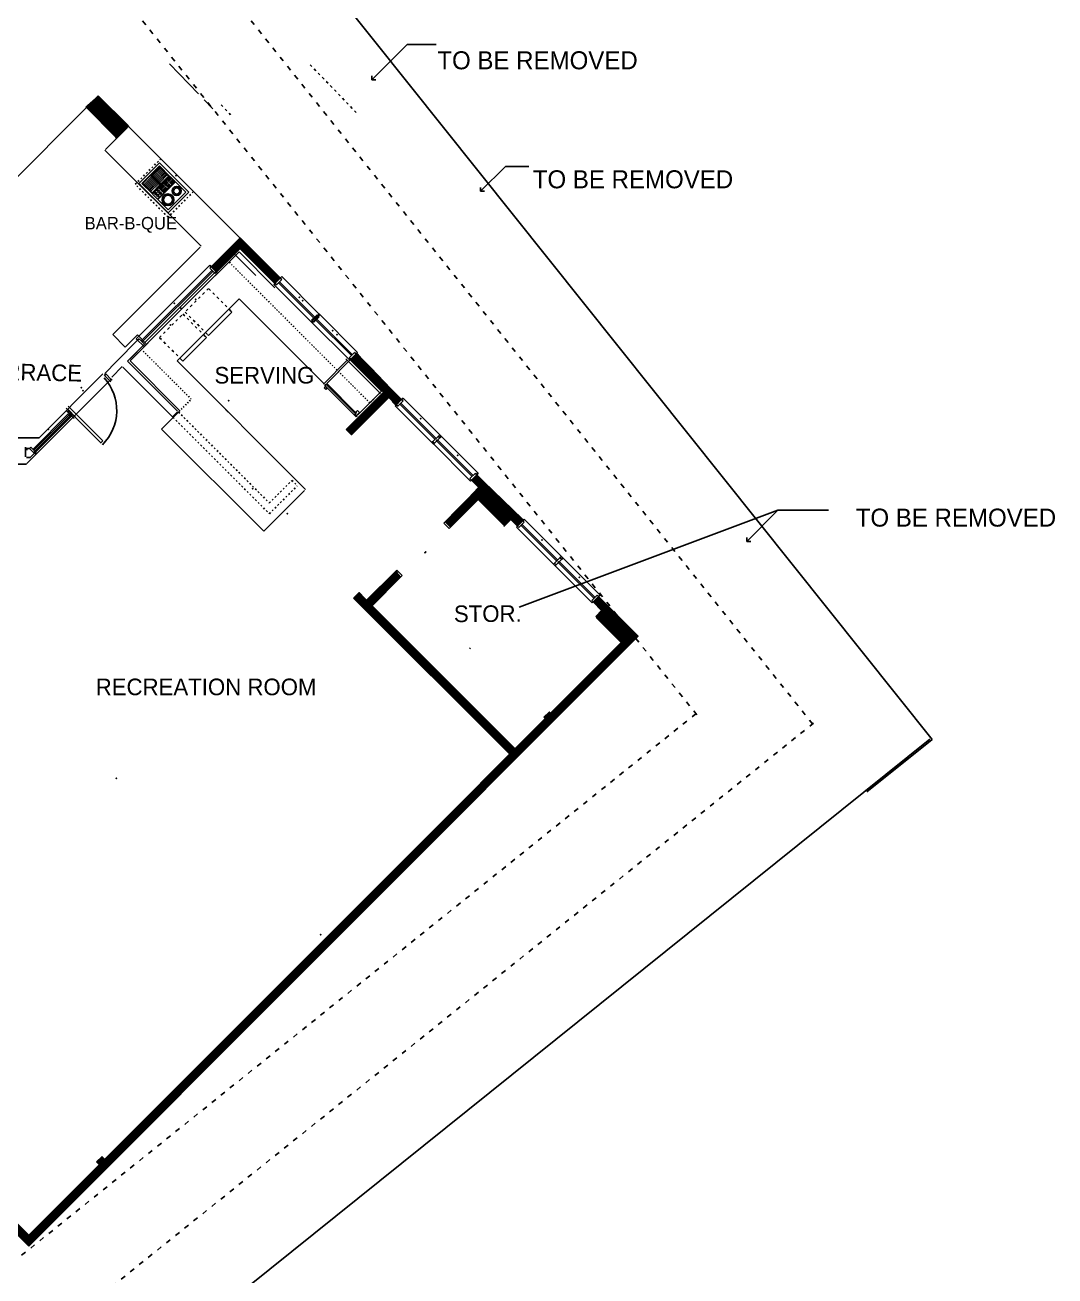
# Model space of a CAD drawing. Extents: x -92740 to -63661, y -15771 to -4391.
# Drawn here: x -76299 to -75554, y -7020 to -6116 of the extents above; entities that cross this region are included whole.
import ezdxf
from ezdxf.enums import TextEntityAlignment as Align

# ---------------------------------------------------------------- set-up
doc = ezdxf.new("R2010")
doc.units = 0
doc.header["$MEASUREMENT"] = 0
doc.linetypes.add('Dashed', pattern=[1, 0.3, -0.4, 0.3])
for name, color, linetype in [('1NOTES', 2, 'Continuous'), ('2NOTES', 1, 'Continuous'), ('B1NOTES', 2, 'Continuous'), ('B1PF', 5, 'Continuous'), ('B1WALLFILL', 1, 'Continuous'), ('B2WALLFILL', 1, 'Continuous'), ('B2WINDOWS', 5, 'Continuous'), ('EXCABINETS', 8, 'Continuous'), ('EXDOORS', 3, 'Continuous'), ('EXPF', 5, 'Continuous'), ('EXWALLS', 1, 'Continuous'), ('EXWINDOW', 5, 'Continuous'), ('NEWALLS1', 1, 'Continuous'), ('NEWINDOW1', 5, 'Continuous'), ('PROPERTY LINES', 1, 'Continuous'), ('SETBACKS', 13, 'Continuous')]:
    doc.layers.add(name, color=color, linetype=linetype)
doc.styles.add('DCADTXTSTYLE1', font='AVG_TP')
doc.linetypes.add('PROPLINE', pattern='A,0,-1,[5,NGUYEN AD.shx,S=0.003774,R=0,X=-1,Y=0],0', length=1)
pattern_1 = [(45, (0, 0), (-0.11048543456, 0.11048543456), []), (-45, (0, 0), (0.11048543456, 0.11048543456), [])]

# ---------------------------------------------------------------- blocks, each defined once
blk = doc.blocks.new('BIKF2-9')
at = {"color": 5, "linetype": 'Continuous', "ltscale": 2}
for p, q in [((15, -2), (-15, -2)), ((-15, -2), (-15, -23)), ((-3, -3.5), (-13.5, -3.5)), ((-13.5, -3.5), (-13.5, -21.5)), ((-3.5, -4), (-13, -4)), ((-13, -4), (-13, -12)), ((-12.5, -11.5), (-12.5, -4.5)), ((-11.75, -4.5), (-11.75, -11.5)), ((-10.75, -4.5), (-10.75, -11.5)), ((-9.75, -4.5), (-9.75, -11.5)), ((-8.75, -4.5), (-8.75, -11.5)), ((-7.75, -4.5), (-7.75, -11.5)), ((-6.75, -4.5), (-6.75, -11.5)), ((-5.75, -4.5), (-5.75, -11.5)), ((-4.75, -4.5), (-4.75, -11.5)), ((-3.5, -12), (-3.5, -4)), ((-3, -21.5), (-3, -3.5)), ((2.5, -3.5), (-2.5, -3.5)), ((-2.5, -3.5), (-2.5, -14.5)), ((-2, -7), (-2, -4)), ((-2, -10.5), (-2, -7.5)), ((-1.5, -7), (-1.5, -4)), ((-1.5, -10.5), (-1.5, -7.5)), ((-1, -7), (-1, -4)), ((-1, -10.5), (-1, -7.5)), ((-0.5, -7), (-0.5, -4)), ((-0.5, -10.5), (-0.5, -7.5)), ((0.5, -7), (0.5, -4)), ((0.5, -10.5), (0.5, -7.5)), ((1, -7), (1, -4)), ((1, -10.5), (1, -7.5)), ((1.5, -7), (1.5, -4)), ((1.5, -10.5), (1.5, -7.5)), ((2, -7), (2, -4)), ((2, -10.5), (2, -7.5)), ((2.5, -14.5), (2.5, -3.5)), ((13.5, -3.5), (3, -3.5)), ((3, -3.5), (3, -21.5)), ((13.5, -21.5), (13.5, -3.5)), ((15, -23), (15, -2)), ((-3, -12.5), (-13.5, -12.5)), ((-13, -12), (-3.5, -12)), ((-3.5, -13), (-13, -13)), ((-13, -13), (-13, -21)), ((-11.75, -13.5), (-11.75, -20.5)), ((-10.75, -13.5), (-10.75, -20.5)), ((-9.75, -13.5), (-9.75, -20.5)), ((-8.75, -13.5), (-8.75, -20.5)), ((-7.75, -13.5), (-7.75, -20.5)), ((-6.75, -13.5), (-6.75, -20.5)), ((-5.75, -13.5), (-5.75, -20.5)), ((-4.75, -13.5), (-4.75, -20.5)), ((-3.5, -21), (-3.5, -13)), ((-2.5, -14.5), (2.5, -14.5)), ((2.5, -15), (-2.5, -15)), ((-2.5, -15), (-2.5, -21.5)), ((-2, -14), (-2, -11)), ((-1.5, -14), (-1.5, -11)), ((-1, -14), (-1, -11)), ((-0.5, -14), (-0.5, -11)), ((0.5, -14), (0.5, -11)), ((1, -14), (1, -11)), ((1.5, -14), (1.5, -11)), ((2, -14), (2, -11)), ((2.5, -21.5), (2.5, -15)), ((-15, -23), (15, -23)), ((-13.5, -21.5), (-3, -21.5)), ((-13, -21), (-3.5, -21)), ((-2.5, -21.5), (2.5, -21.5)), ((3, -21.5), (13.5, -21.5))]:
    blk.add_line(p, q, dxfattribs=at)
for centre, radius in [((8.25, -7.5), 3.25), ((8.25, -7.5), 2.25), ((-1, -17), 0.707), ((1, -17), 0.707), ((8.25, -16.5), 4.25), ((8.25, -16.5), 3.25), ((-1, -19.5), 0.707), ((1, -19.5), 0.707)]:
    blk.add_circle(centre, radius, dxfattribs=at)
blk.add_point((0, 0), dxfattribs=at)

msp = doc.modelspace()

# ---------------------------------------------------------------- hatches: boundary and pattern name
at = {"layer": 'B1WALLFILL', "linetype": 'Continuous', "ltscale": 12}
h = msp.add_hatch(dxfattribs=at)
h.set_pattern_fill('ansi37', color=1, scale=0.15625, style=0, pattern_type=2)
h.set_pattern_definition(pattern_1)
h.paths.add_polyline_path([(-76245.9, -6167.57), (-76254.9, -6175.54), (-76232.89, -6197.55), (-76223.9, -6189.57)], flags=0)
h = msp.add_hatch(dxfattribs=at)
h.set_pattern_fill('ansi37', color=1, scale=0.15625, style=0, pattern_type=2)
h.set_pattern_definition(pattern_1)
h.paths.add_polyline_path([(-76114.33, -6299.23), (-76143.36, -6270.11), (-76164.3, -6291.05), (-76160.41, -6294.94), (-76143.22, -6277.75), (-76117.9, -6303.07)], flags=0)
h = msp.add_hatch(dxfattribs=at)
h.set_pattern_fill('ansi37', color=1, scale=0.15625, style=0, pattern_type=2)
h.set_pattern_definition(pattern_1)
h.paths.add_polyline_path([(-76164.3, -6291.05), (-76161.15, -6294.82)], flags=0)
h = msp.add_hatch(dxfattribs=at)
h.set_pattern_fill('ansi37', color=1, scale=0.15625, style=0, pattern_type=2)
h.set_pattern_definition(pattern_1)
h.paths.add_polyline_path([(-76164.3, -6291.05), (-76161.15, -6294.82)], flags=0)
h = msp.add_hatch(dxfattribs=at)
h.set_pattern_fill('ansi37', color=1, scale=0.15625, style=0, pattern_type=2)
h.set_pattern_definition(pattern_1)
h.paths.add_polyline_path([(-76218.36, -6345.11), (-76176.36, -6310.89)], flags=0)
h = msp.add_hatch(dxfattribs=at)
h.set_pattern_fill('ansi37', color=1, scale=0.15625, style=0, pattern_type=2)
h.set_pattern_definition(pattern_1)
h.paths.add_polyline_path([(-76058.97, -6353.54), (-76063.39, -6357.96), (-76039.64, -6381.7), (-76066.64, -6408.7), (-76062.75, -6412.59), (-76035.75, -6385.59), (-76030.83, -6391.22), (-76026.79, -6387.18)], flags=0)
h = msp.add_hatch(dxfattribs=at)
h.set_pattern_fill('ansi37', color=1, scale=0.15625, style=0, pattern_type=2)
h.set_pattern_definition(pattern_1)
h.paths.add_polyline_path([(-75972.2, -6441.37), (-75938.42, -6474.08), (-75942.84, -6478.5), (-75947.63, -6473.71), (-75952.23, -6478.31), (-75974.69, -6455.85), (-75970.55, -6450.8), (-75976.09, -6445.26)], flags=0)
h = msp.add_hatch(dxfattribs=at)
h.set_pattern_fill('ansi37', color=1, scale=0.15625, style=0, pattern_type=2)
h.set_pattern_definition(pattern_1)
h.paths.add_polyline_path([(-75995.05, -6475.3), (-75991.16, -6479.18), (-75971.47, -6459.5), (-75974.37, -6455.56), (-75970.85, -6450.49)], flags=0)
h = msp.add_hatch(dxfattribs=at)
h.set_pattern_fill('ansi37', color=1, scale=0.15625, style=0, pattern_type=2)
h.set_pattern_definition(pattern_1)
h.paths.add_polyline_path([(-76342.01, -6945.73), (-76345.63, -6949.35), (-76343.38, -6952.1), (-76351.65, -6960.37), (-76330.52, -6981.46), (-76322.02, -6972.96), (-76296.16, -6998.82), (-75855.45, -6558.12), (-75884.21, -6529.36), (-75888.09, -6533.25), (-75881.96, -6539.39), (-75886.27, -6543.7), (-75867.82, -6562.71), (-75944.54, -6639.43), (-76047.97, -6536), (-76027.28, -6515.31), (-76030.64, -6510.89), (-76051.86, -6532.11), (-76057.25, -6526.42), (-76061.14, -6530.31), (-76061.29, -6530.46), (-75948.43, -6643.32), (-76296.16, -6991.04)], flags=0)
at = {"layer": 'B2WALLFILL', "linetype": 'Continuous', "ltscale": 12}
h = msp.add_hatch(dxfattribs=at)
h.set_pattern_fill('ansi37', color=1, scale=0.15625, style=0, pattern_type=2)
h.set_pattern_definition(pattern_1)
h.paths.add_polyline_path([(-76341.71, -6945.43), (-76345.63, -6949.35), (-76343.38, -6952.1), (-76351.65, -6960.37), (-76330.52, -6981.46), (-76322.02, -6972.96), (-76296.16, -6998.82), (-75855.45, -6558.12), (-75884.21, -6529.36), (-75888.09, -6533.25), (-75881.96, -6539.39), (-75886.27, -6543.7), (-75867.82, -6562.71), (-75918.78, -6613.67), (-75919.83, -6612.62), (-75923.72, -6616.51), (-75922.67, -6617.56), (-76241.23, -6936.12), (-76243.28, -6934.07), (-76247.17, -6937.96), (-76245.12, -6940.01), (-76296.16, -6991.04)], flags=0)

# ---------------------------------------------------------------- linework, layer by layer
at = {"layer": 'B1NOTES', "color": 2, "linetype": 'Continuous', "ltscale": 12}
for p, q in [((-76022.5, -6130.5), (-76048, -6156)), ((-76001.5, -6130.5), (-76022.5, -6130.5)), ((-75951.5, -6218.5), (-75969.5, -6236.5)), ((-75934.5, -6218.5), (-75951.5, -6218.5)), ((-75754.5, -6467), (-75941.5, -6537)), ((-75754.5, -6467), (-75777, -6489.5)), ((-75718, -6467), (-75754.5, -6467))]:
    msp.add_line(p, q, dxfattribs=at)
at = {"layer": 'B1NOTES', "color": 1, "linetype": 'Continuous', "ltscale": 12}
for p, q in [((-76048, -6156), (-76048, -6153.17)), ((-76048, -6156), (-76045.17, -6156)), ((-75969.5, -6236.5), (-75969.5, -6233.67)), ((-75969.5, -6236.5), (-75966.67, -6236.5)), ((-75777, -6489.5), (-75777, -6486.67)), ((-75777, -6489.5), (-75774.17, -6489.5))]:
    msp.add_line(p, q, dxfattribs=at)
at = {"layer": 'B1PF', "color": 5, "linetype": 'Dashed', "ltscale": 4}
for p, q in [((-76219.16, -6231.49), (-76200.77, -6213.11)), ((-76195.47, -6255.18), (-76219.16, -6231.49)), ((-76177.09, -6236.79), (-76195.47, -6255.18))]:
    msp.add_line(p, q, dxfattribs=at)
at = {"layer": 'B1PF', "color": 5, "linetype": 'Dashed', "ltscale": 6}
for p, q in [((-76166.21, -6306.79), (-76183.18, -6323.76)), ((-76149.94, -6323.05), (-76166.21, -6306.79)), ((-76201.68, -6342.26), (-76184.71, -6325.29)), ((-76184.71, -6325.29), (-76168.44, -6341.55)), ((-76183.18, -6323.76), (-76166.91, -6340.02)), ((-76185.41, -6358.52), (-76201.68, -6342.26))]:
    msp.add_line(p, q, dxfattribs=at)
at = {"layer": 'B1PF', "color": 5, "linetype": 'Continuous', "ltscale": 2.0004}
for p, q in [((-76166.21, -6340.73), (-76149.24, -6323.76)), ((-76149.24, -6323.76), (-76149.94, -6323.05)), ((-76167.74, -6342.26), (-76184.71, -6359.23)), ((-76168.44, -6341.55), (-76167.74, -6342.26)), ((-76166.91, -6340.02), (-76166.21, -6340.73)), ((-76184.71, -6359.23), (-76185.41, -6358.52)), ((-75976.71, -6567.23), (-75977.41, -6566.52))]:
    msp.add_line(p, q, dxfattribs=at)
at = {"layer": 'B1PF', "color": 5, "linetype": 'Continuous', "ltscale": 12}
for p, q in [((-76080.76, -6375.41), (-76063.79, -6358.44)), ((-76063.79, -6358.44), (-76041.16, -6381.07)), ((-76081.46, -6377.54), (-76082.52, -6378.6)), ((-76082.52, -6378.6), (-76081.46, -6379.66)), ((-76082.17, -6376.83), (-76081.29, -6375.94)), ((-76059.54, -6399.46), (-76082.17, -6376.83)), ((-76081.46, -6379.66), (-76080.4, -6378.6)), ((-76081.29, -6375.94), (-76059.98, -6397.25)), ((-76080.76, -6375.41), (-76059.9, -6396.27)), ((-76080.05, -6376.12), (-76080.58, -6376.65)), ((-76041.16, -6381.07), (-76058.13, -6398.04)), ((-76059.54, -6395.92), (-76060.25, -6398.04)), ((-76060.25, -6398.04), (-76059.54, -6398.75)), ((-76058.48, -6394.86), (-76059.54, -6395.92)), ((-76059.54, -6398.75), (-76057.07, -6396.27)), ((-76058.66, -6398.57), (-76059.54, -6399.46)), ((-76059.01, -6398.22), (-76058.66, -6398.57)), ((-76057.07, -6396.27), (-76058.48, -6394.86)), ((-76058.48, -6397.69), (-76058.13, -6398.04))]:
    msp.add_line(p, q, dxfattribs=at)
at = {"layer": 'B1PF', "color": 5, "linetype": 'Continuous', "ltscale": 2.0004}
for p in [(-76175.4, -6314.57), (-76193.9, -6333.07), (-76109.32, -6469.62)]:
    msp.add_point(p, dxfattribs=at)
at = {"layer": 'B1PF', "color": 5, "linetype": 'Continuous', "ltscale": 2}
for p in [(-76051.76, -6369.05), (-76134.17, -6451.45)]:
    msp.add_point(p, dxfattribs=at)
at = {"layer": 'B1WALLFILL', "color": 1, "linetype": 'Continuous', "ltscale": 12}
msp.add_line((-76132.01, -6297.46), (-76147.47, -6282), dxfattribs=at)
at = {"layer": 'B2WINDOWS', "color": 5, "linetype": 'Continuous', "ltscale": 12}
for p, q in [((-76113.27, -6300.29), (-76117.16, -6304.18)), ((-76114.33, -6299.23), (-76113.27, -6298.17)), ((-76113.27, -6300.29), (-76114.33, -6299.23)), ((-76113.27, -6298.17), (-76085.63, -6325.81)), ((-76118.22, -6303.12), (-76118.93, -6303.83)), ((-76118.93, -6303.83), (-76091.29, -6331.47)), ((-76117.16, -6304.18), (-76118.22, -6303.12)), ((-76115.57, -6302.59), (-76090.05, -6328.11)), ((-76114.86, -6301.89), (-76089.35, -6327.4)), ((-76087.76, -6325.81), (-76091.65, -6329.7)), ((-76086.25, -6327.32), (-76090.14, -6331.21)), ((-76087.76, -6325.81), (-76086.7, -6326.87)), ((-76087.31, -6326.26), (-76086.25, -6325.19)), ((-76086.25, -6327.32), (-76087.31, -6326.26)), ((-76086.7, -6326.87), (-76085.63, -6325.81)), ((-76086.25, -6325.19), (-76058.44, -6353.01)), ((-76091.2, -6330.14), (-76091.91, -6330.85)), ((-76091.91, -6330.85), (-76064.09, -6358.67)), ((-76091.65, -6329.7), (-76090.58, -6330.76)), ((-76090.58, -6330.76), (-76091.29, -6331.47)), ((-76090.14, -6331.21), (-76091.2, -6330.14)), ((-76088.55, -6329.61), (-76062.86, -6355.31)), ((-76087.84, -6328.91), (-76062.15, -6354.6)), ((-76060.56, -6353.01), (-76064.45, -6356.9)), ((-76060.56, -6353.01), (-76059.5, -6354.07)), ((-76059.5, -6354.07), (-76058.44, -6353.01)), ((-76064.45, -6356.9), (-76063.39, -6357.96)), ((-76063.39, -6357.96), (-76064.09, -6358.67)), ((-76030.48, -6390.87), (-76031.18, -6391.57)), ((-76031.18, -6391.57), (-76003.55, -6419.21)), ((-76029.42, -6391.93), (-76030.48, -6390.87)), ((-76025.53, -6388.04), (-76029.42, -6391.93)), ((-76027.83, -6390.34), (-76002.31, -6415.85)), ((-76027.12, -6389.63), (-76001.6, -6415.14)), ((-76026.59, -6386.98), (-76025.53, -6385.92)), ((-76025.53, -6388.04), (-76026.59, -6386.98)), ((-76025.53, -6385.92), (-75997.89, -6413.55)), ((-76244.12, -6418.35), (-76269.16, -6393.31)), ((-76242.7, -6416.94), (-76267.75, -6391.89)), ((-76244.36, -6418.59), (-76242.7, -6416.94)), ((-76003.9, -6417.44), (-76004.61, -6418.15)), ((-76004.61, -6418.15), (-75976.79, -6445.97)), ((-76000.01, -6413.55), (-76003.9, -6417.44)), ((-76003.9, -6417.44), (-76002.84, -6418.5)), ((-76002.84, -6418.5), (-76003.9, -6417.44)), ((-76002.84, -6418.5), (-76003.55, -6419.21)), ((-75998.95, -6414.61), (-76002.84, -6418.5)), ((-76001.25, -6416.91), (-75975.56, -6442.61)), ((-76000.54, -6416.2), (-75974.85, -6441.9)), ((-76000.01, -6413.55), (-75998.95, -6412.49)), ((-76000.01, -6413.55), (-75998.95, -6414.61)), ((-75998.95, -6414.61), (-76000.01, -6413.55)), ((-75998.95, -6412.49), (-75971.14, -6440.31)), ((-75998.95, -6414.61), (-75997.89, -6413.55)), ((-75973.26, -6440.31), (-75977.15, -6444.2)), ((-75977.15, -6444.2), (-75976.09, -6445.26)), ((-75976.09, -6445.26), (-75976.79, -6445.97)), ((-75973.26, -6440.31), (-75972.2, -6441.37)), ((-75972.2, -6441.37), (-75971.14, -6440.31)), ((-75942.84, -6478.5), (-75943.55, -6479.21)), ((-75943.55, -6479.21), (-75915.65, -6507.11)), ((-75941.78, -6479.56), (-75942.84, -6478.5)), ((-75937.89, -6475.68), (-75941.78, -6479.56)), ((-75940.19, -6477.97), (-75914.41, -6503.75)), ((-75939.48, -6477.27), (-75913.7, -6503.05)), ((-75938.95, -6474.61), (-75937.89, -6473.55)), ((-75937.89, -6475.68), (-75938.95, -6474.61)), ((-75937.89, -6473.55), (-75909.99, -6501.46)), ((-75916, -6505.35), (-75916.71, -6506.05)), ((-75916.71, -6506.05), (-75888.8, -6533.96)), ((-75912.11, -6501.46), (-75916, -6505.35)), ((-75916, -6505.35), (-75914.94, -6506.41)), ((-75914.94, -6506.41), (-75916, -6505.35)), ((-75914.94, -6506.41), (-75915.65, -6507.11)), ((-75911.05, -6502.52), (-75914.94, -6506.41)), ((-75913.35, -6504.81), (-75887.56, -6530.6)), ((-75912.64, -6504.11), (-75886.86, -6529.89)), ((-75912.11, -6501.46), (-75911.05, -6500.4)), ((-75912.11, -6501.46), (-75911.05, -6502.52)), ((-75911.05, -6502.52), (-75912.11, -6501.46)), ((-75911.05, -6500.4), (-75883.14, -6528.3)), ((-75911.05, -6502.52), (-75909.99, -6501.46)), ((-75885.27, -6528.3), (-75889.16, -6532.19)), ((-75889.16, -6532.19), (-75888.09, -6533.25)), ((-75888.09, -6533.25), (-75888.8, -6533.96)), ((-75885.27, -6528.3), (-75884.21, -6529.36)), ((-75884.21, -6529.36), (-75883.14, -6528.3))]:
    msp.add_line(p, q, dxfattribs=at)
msp.add_arc((-76267.28, -6394.9), 34.75, 314.44375, 402.73205, dxfattribs=at)
for p in [(-76100.51, -6313.05), (-76098.09, -6315.47), (-76089.68, -6328.59), (-76076.44, -6337.13), (-76073.4, -6340.16), (-76012.77, -6400.8), (-76001.27, -6416.54), (-75986.1, -6427.46), (-75925, -6488.57), (-75913.17, -6504.35), (-75898.16, -6515.41)]:
    msp.add_point(p, dxfattribs=at)
at = {"layer": 'EXCABINETS', "color": 3, "linetype": 'Continuous', "ltscale": 12}
for p, q in [((-76225.13, -6190.66), (-76240.72, -6206.25)), ((-76224.08, -6189.72), (-76143.82, -6269.98)), ((-76241.05, -6206.69), (-76171.54, -6276.2)), ((-76161.4, -6297.57), (-76144.15, -6280.32)), ((-76144.15, -6280.32), (-76118.15, -6306.32)), ((-76188.96, -6359.07), (-76144.15, -6314.26)), ((-76144.15, -6314.26), (-76082.62, -6375.79)), ((-76222.9, -6359.07), (-76209.9, -6346.07)), ((-76186.9, -6395.07), (-76222.9, -6359.07)), ((-76095.99, -6452.03), (-76188.96, -6359.07)), ((-76083.15, -6375.82), (-76065.9, -6358.57)), ((-76066.9, -6357.57), (-76041.9, -6382.57)), ((-76200.15, -6408.32), (-76187.4, -6395.57)), ((-76153.93, -6394.1), (-76151.93, -6396.1)), ((-76126.22, -6482.25), (-76200.15, -6408.32)), ((-76096.72, -6452.75), (-76126.22, -6482.25))]:
    msp.add_line(p, q, dxfattribs=at)
at = {"layer": 'EXCABINETS', "color": 5, "linetype": 'Dashed', "ltscale": 3}
for p, q in [((-76049.53, -6389.44), (-76151.15, -6287.82)), ((-76178.65, -6386.82), (-76214.9, -6350.57)), ((-76042.28, -6382.19), (-76049.53, -6389.44)), ((-76187.4, -6395.57), (-76179.4, -6387.57))]:
    msp.add_line(p, q, dxfattribs=at)
at = {"layer": 'EXCABINETS', "color": 3, "linetype": 'Continuous', "ltscale": 12}
for p in [(-76215.63, -6231.73), (-76186.33, -6320.92)]:
    msp.add_point(p, dxfattribs=at)
at = {"layer": 'EXDOORS', "color": 3, "linetype": 'Continuous', "ltscale": 12}
for p, q in [((-76235.4, -6340.07), (-76172.15, -6276.82)), ((-76226.4, -6349.07), (-76235.4, -6340.07)), ((-76217.65, -6340.32), (-76226.4, -6349.07)), ((-76211.4, -6346.57), (-76217.65, -6340.32)), ((-75995.05, -6475.3), (-75996.11, -6476.36)), ((-75996.11, -6476.36), (-75992.22, -6480.25)), ((-75991.16, -6479.18), (-75992.22, -6480.25)), ((-76031.17, -6511.42), (-76030.11, -6510.36)), ((-76030.11, -6510.36), (-76026.22, -6514.25)), ((-76027.28, -6515.31), (-76026.22, -6514.25))]:
    msp.add_line(p, q, dxfattribs=at)
at = {"layer": 'EXDOORS', "color": 5, "linetype": 'Continuous', "ltscale": 12}
for p, q in [((-76292.13, -6425.99), (-76295.28, -6429.14)), ((-76297.9, -6429.02), (-76294.9, -6429.02))]:
    msp.add_line(p, q, dxfattribs=at)
at = {"layer": 'EXDOORS', "color": 3, "linetype": 'Continuous', "ltscale": 12}
msp.add_point((-76009.22, -6497.25), dxfattribs=at)
at = {"layer": 'EXWALLS', "color": 1, "linetype": 'Continuous', "ltscale": 6}
for p, q in [((-76173.42, -6166.2), (-76194.38, -6144.36)), ((-76163.11, -6176.94), (-76169.35, -6170.44))]:
    msp.add_line(p, q, dxfattribs=at)
at = {"layer": 'EXWALLS', "color": 8, "linetype": 'Dashed', "ltscale": 6}
msp.add_line((-76059.43, -6179.66), (-76092.7, -6145), dxfattribs=at)
at = {"layer": 'EXWALLS', "color": 5, "linetype": 'Dashed', "ltscale": 6}
msp.add_line((-76157.09, -6174.03), (-76150.22, -6181.18), dxfattribs=at)
at = {"layer": 'EXWINDOW', "color": 5, "linetype": 'Continuous', "ltscale": 12}
for p in [(-76151.68, -6387.88), (-76232.89, -6660.66)]:
    msp.add_point(p, dxfattribs=at)
at = {"layer": 'NEWALLS1', "color": 1, "linetype": 'Continuous', "ltscale": 12}
for p, q in [((-76245.9, -6167.57), (-76356.4, -6278.07)), ((-76224.4, -6189.07), (-76245.9, -6167.57)), ((-76232.89, -6197.55), (-76254.9, -6175.54)), ((-76224.4, -6189.07), (-76233.4, -6198.07)), ((-76164.3, -6291.05), (-76143.36, -6270.11)), ((-76113.65, -6299.82), (-76143.36, -6270.11)), ((-76160.41, -6294.94), (-76143.41, -6277.94)), ((-76118.22, -6303.12), (-76143.56, -6277.78)), ((-76164.3, -6291.05), (-76160.41, -6294.94)), ((-76118.22, -6303.12), (-76114.33, -6299.23)), ((-76091.2, -6330.14), (-76087.31, -6326.26)), ((-76090.58, -6330.76), (-76086.7, -6326.87)), ((-76087.31, -6326.26), (-76086.7, -6326.87)), ((-76091.2, -6330.14), (-76090.58, -6330.76)), ((-76232.5, -6359.25), (-76217.42, -6344.17)), ((-76217.42, -6344.17), (-76213.53, -6348.06)), ((-76224.72, -6359.25), (-76213.53, -6348.06)), ((-76212.18, -6346.78), (-76223.18, -6357.78)), ((-76063.39, -6357.96), (-76059.5, -6354.07)), ((-76026.59, -6386.98), (-76059.5, -6354.07)), ((-76241.25, -6368.16), (-76232.42, -6359.33)), ((-76236.11, -6370.8), (-76228.53, -6363.22)), ((-76191.79, -6399.96), (-76228.21, -6363.54)), ((-76188.65, -6395.32), (-76224.72, -6359.25)), ((-76039.64, -6381.7), (-76063.39, -6357.96)), ((-76240.37, -6368.54), (-76241.43, -6369.6)), ((-76241.43, -6369.6), (-76237.54, -6373.49)), ((-76240.37, -6368.54), (-76236.48, -6372.42)), ((-76236.48, -6372.42), (-76237.54, -6373.49)), ((-76039.64, -6381.7), (-76066.64, -6408.7)), ((-76035.75, -6385.59), (-76062.75, -6412.59)), ((-76030.48, -6390.87), (-76035.75, -6385.59)), ((-76030.48, -6390.87), (-76026.59, -6386.98)), ((-76266.88, -6395.05), (-76267.95, -6396.11)), ((-76267.95, -6396.11), (-76264.06, -6400)), ((-76266.88, -6395.05), (-76263, -6398.94)), ((-76265.76, -6397.21), (-76266.82, -6398.27)), ((-76265.65, -6397.32), (-76266.71, -6398.38)), ((-76263, -6398.94), (-76264.06, -6400)), ((-76192.25, -6399.5), (-76188.61, -6395.86)), ((-76062.75, -6412.59), (-76066.64, -6408.7)), ((-76003.9, -6417.44), (-76000.01, -6413.55)), ((-76003.9, -6417.44), (-76002.84, -6418.5)), ((-76002.84, -6418.5), (-75998.95, -6414.61)), ((-76000.01, -6413.55), (-75998.95, -6414.61)), ((-75976.09, -6445.26), (-75972.2, -6441.37)), ((-75970.55, -6450.8), (-75976.09, -6445.26)), ((-75938.95, -6474.61), (-75972.2, -6441.37)), ((-75970.55, -6450.8), (-75975.66, -6455.91)), ((-75975.66, -6455.91), (-75995.05, -6475.3)), ((-75971.77, -6459.8), (-75991.16, -6479.18)), ((-75952.23, -6478.31), (-75971.26, -6459.28)), ((-75991.16, -6479.18), (-75995.05, -6475.3)), ((-75947.63, -6473.71), (-75952.74, -6478.82)), ((-75942.84, -6478.5), (-75947.63, -6473.71)), ((-75942.84, -6478.5), (-75938.95, -6474.61)), ((-75916, -6505.35), (-75912.11, -6501.46)), ((-75916, -6505.35), (-75914.94, -6506.41)), ((-75914.94, -6506.41), (-75911.05, -6502.52)), ((-75912.11, -6501.46), (-75911.05, -6502.52)), ((-76031.17, -6511.42), (-76051.86, -6532.11)), ((-76027.28, -6515.31), (-76047.97, -6536)), ((-76027.28, -6515.31), (-76031.17, -6511.42)), ((-76061.14, -6530.31), (-76057.25, -6526.42)), ((-76057.4, -6526.57), (-76051.86, -6532.11)), ((-76061.29, -6530.46), (-75948.43, -6643.32)), ((-76047.97, -6536), (-75944.54, -6639.43)), ((-75888.09, -6533.25), (-75884.21, -6529.36)), ((-75881.96, -6539.39), (-75888.09, -6533.25)), ((-75855.45, -6558.12), (-75884.21, -6529.36)), ((-75881.96, -6539.39), (-75886.27, -6543.7)), ((-75867.82, -6562.71), (-75885.94, -6544.6)), ((-76296.16, -6998.82), (-75855.45, -6558.12)), ((-75944.54, -6639.43), (-75867.82, -6562.71)), ((-76296.16, -6991.04), (-75948.43, -6643.32)), ((-76341.74, -6945.46), (-76296.16, -6991.04)), ((-76321.77, -6973.21), (-76296.16, -6998.82))]:
    msp.add_line(p, q, dxfattribs=at)
at = {"layer": 'NEWALLS1', "color": 9, "linetype": 'Dashed', "ltscale": 4}
for p, q in [((-76191.79, -6399.96), (-76122.2, -6469.54)), ((-76187.9, -6396.07), (-76122.2, -6461.77)), ((-76122.2, -6461.77), (-76105.88, -6445.45)), ((-76105.88, -6445.45), (-76101.99, -6449.33)), ((-76122.2, -6469.54), (-76101.99, -6449.33))]:
    msp.add_line(p, q, dxfattribs=at)
at = {"layer": 'NEWALLS1', "color": 5, "linetype": 'Continuous', "ltscale": 12}
for p, q in [((-76298.4, -6422.52), (-76294.9, -6422.52)), ((-76298.4, -6423.02), (-76297.18, -6423.02)), ((-76298.4, -6423.02), (-76298.4, -6428.52)), ((-76295.73, -6422.4), (-76291.84, -6426.28))]:
    msp.add_line(p, q, dxfattribs=at)
at = {"layer": 'NEWALLS1', "color": 1, "linetype": 'Continuous', "ltscale": 12}
for p in [(-76009.61, -6497.64), (-76085.12, -6773.67)]:
    msp.add_point(p, dxfattribs=at)
at = {"layer": 'NEWINDOW1', "color": 5, "linetype": 'Continuous', "ltscale": 12}
for p, q in [((-76218.48, -6343.11), (-76165.36, -6289.99)), ((-76164.3, -6291.05), (-76165.36, -6289.99)), ((-76165.36, -6292.11), (-76164.3, -6291.05)), ((-76165.36, -6292.11), (-76161.47, -6296)), ((-76214.77, -6344.7), (-76163.77, -6293.7)), ((-76214.06, -6345.41), (-76163.06, -6294.41)), ((-76212.82, -6348.76), (-76159.7, -6295.64)), ((-76211.9, -6345.57), (-76161.15, -6294.82)), ((-76161.47, -6296), (-76160.41, -6294.94)), ((-76160.41, -6294.94), (-76159.7, -6295.64)), ((-76217.42, -6344.17), (-76218.48, -6343.11)), ((-76216.36, -6343.11), (-76217.42, -6344.17)), ((-76216.36, -6343.11), (-76212.47, -6347)), ((-76212.47, -6347), (-76213.53, -6348.06)), ((-76213.53, -6348.06), (-76212.82, -6348.76)), ((-76236.31, -6372.11), (-76297.56, -6433.36)), ((-76242.49, -6368.43), (-76288.99, -6414.93)), ((-76240.37, -6368.54), (-76241.43, -6369.6)), ((-76241.43, -6369.6), (-76240.37, -6368.54)), ((-76241.43, -6369.6), (-76237.54, -6373.49)), ((-76240.37, -6368.54), (-76236.48, -6372.42)), ((-76236.48, -6372.42), (-76237.54, -6373.49)), ((-76237.54, -6373.49), (-76236.48, -6372.42)), ((-76237.54, -6373.49), (-76236.83, -6374.19)), ((-76236.48, -6372.42), (-76235.77, -6373.13)), ((-76293.08, -6422.93), (-76267.62, -6397.47)), ((-76265.15, -6397.77), (-76292.65, -6425.27)), ((-76292.37, -6423.63), (-76266.91, -6398.18)), ((-76292.13, -6425.99), (-76264.56, -6398.41)), ((-76267.95, -6396.11), (-76269.01, -6395.05)), ((-76266.88, -6395.05), (-76267.95, -6393.99)), ((-76266.88, -6395.05), (-76267.95, -6396.11)), ((-76267.95, -6396.11), (-76266.88, -6395.05)), ((-76267.95, -6396.11), (-76264.06, -6400)), ((-76266.71, -6398.38), (-76267.77, -6397.32)), ((-76266.88, -6395.05), (-76263, -6398.94)), ((-76265.76, -6397.21), (-76266.82, -6398.27)), ((-76266.82, -6398.27), (-76265.76, -6397.21)), ((-76266.82, -6398.27), (-76266.12, -6398.98)), ((-76265.65, -6397.32), (-76266.71, -6396.26)), ((-76265.65, -6397.32), (-76266.71, -6398.38)), ((-76266.71, -6398.38), (-76265.65, -6397.32)), ((-76265.76, -6397.21), (-76265.06, -6397.91)), ((-76263, -6398.94), (-76264.06, -6400)), ((-76264.06, -6400), (-76263, -6398.94)), ((-76264.06, -6400), (-76263.35, -6400.71)), ((-76263, -6398.94), (-76262.29, -6399.65)), ((-76288.9, -6414.77), (-76450.9, -6414.77)), ((-76298.84, -6422.28), (-76298.13, -6422.99)), ((-76298.4, -6423.02), (-76298.4, -6421.52)), ((-76294.67, -6421.34), (-76295.73, -6422.4)), ((-76294.67, -6421.34), (-76290.78, -6425.22)), ((-76290.78, -6425.22), (-76291.84, -6426.28)), ((-76297.9, -6433.77), (-76450.9, -6433.77))]:
    msp.add_line(p, q, dxfattribs=at)
for p in [(-76190.86, -6317.61), (-76258.16, -6378.32), (-76256.92, -6380.59), (-76281.94, -6408.61)]:
    msp.add_point(p, dxfattribs=at)
at = {"layer": 'PROPERTY LINES', "color": 6, "linetype": 'PROPLINE', "ltscale": 240}
for p, q in [((-76884.38, -5078.72), (-75642.94, -6632.73)), ((-75644.69, -6632.39), (-77056.67, -7765.92))]:
    msp.add_line(p, q, dxfattribs=at)
at = {"layer": 'SETBACKS', "color": 5, "linetype": 'Dashed', "ltscale": 12}
for p, q in [((-75729.46, -6621.43), (-76748.47, -5345.87)), ((-75728.73, -6620.84), (-76385.55, -7148.13))]:
    msp.add_line(p, q, dxfattribs=at)
at = {"layer": 'SETBACKS', "color": 1, "linetype": 'Dashed', "ltscale": 12}
for p, q in [((-75813.14, -6614.92), (-76511.93, -5740.2)), ((-75813.79, -6614.11), (-76420.98, -7101.55))]:
    msp.add_line(p, q, dxfattribs=at)
at = {"layer": 'SETBACKS', "color": 13, "linetype": 'Continuous', "ltscale": 12}
msp.add_line((-75642.94, -6632.73), (-75690.25, -6670.52), dxfattribs=at)

# ---------------------------------------------------------------- block references
at = {"layer": 'EXPF', "color": 1, "linetype": 'Continuous', "ltscale": 4608, "xscale": 1.000000000007886, "yscale": 1.000000000007886, "rotation": 315}
msp.add_blockref('BIKF2-9', (-76189.71, -6225.15), dxfattribs=at)

# ---------------------------------------------------------------- texts
at = {"layer": '1NOTES', "color": 3, "linetype": 'Continuous', "ltscale": 9, "style": 'DCADTXTSTYLE1'}
msp.add_text('BAR-B-QUE', height=9, dxfattribs=at).set_placement((-76255.78, -6266.78), align=Align.BOTTOM_LEFT)
at = {"layer": '1NOTES', "color": 1, "linetype": 'Continuous', "ltscale": 12, "style": 'DCADTXTSTYLE1'}
msp.add_text('COVERED TERRACE', height=12, rotation=-1.17314, dxfattribs=at).set_placement((-76418.27, -6374.37), align=Align.BOTTOM_LEFT)
at = {"layer": '2NOTES', "color": 1, "linetype": 'Continuous', "ltscale": 12, "style": 'DCADTXTSTYLE1'}
msp.add_text('STOR.', height=12, rotation=360.31469, dxfattribs=at).set_placement((-75939.78, -6535.62), align=Align.TOP_RIGHT)
at = {"layer": 'B1NOTES', "color": 3, "linetype": 'Continuous', "ltscale": 12, "style": 'DCADTXTSTYLE1'}
for p in [(-76000.75, -6152.25), (-75931.75, -6238.25), (-75698.25, -6482.75)]:
    msp.add_text('TO BE REMOVED', height=13, dxfattribs=at).set_placement(p, align=Align.BOTTOM_LEFT)
at = {"layer": 'B1NOTES', "color": 1, "linetype": 'Continuous', "ltscale": 12, "style": 'DCADTXTSTYLE1'}
for s, p in [('SERVING', (-76161.9, -6379.07)), ('RECREATION ROOM', (-76247.75, -6604.29))]:
    msp.add_text(s, height=12, dxfattribs=at).set_placement(p, align=Align.BOTTOM_LEFT)

doc.saveas('drawing.dxf')
